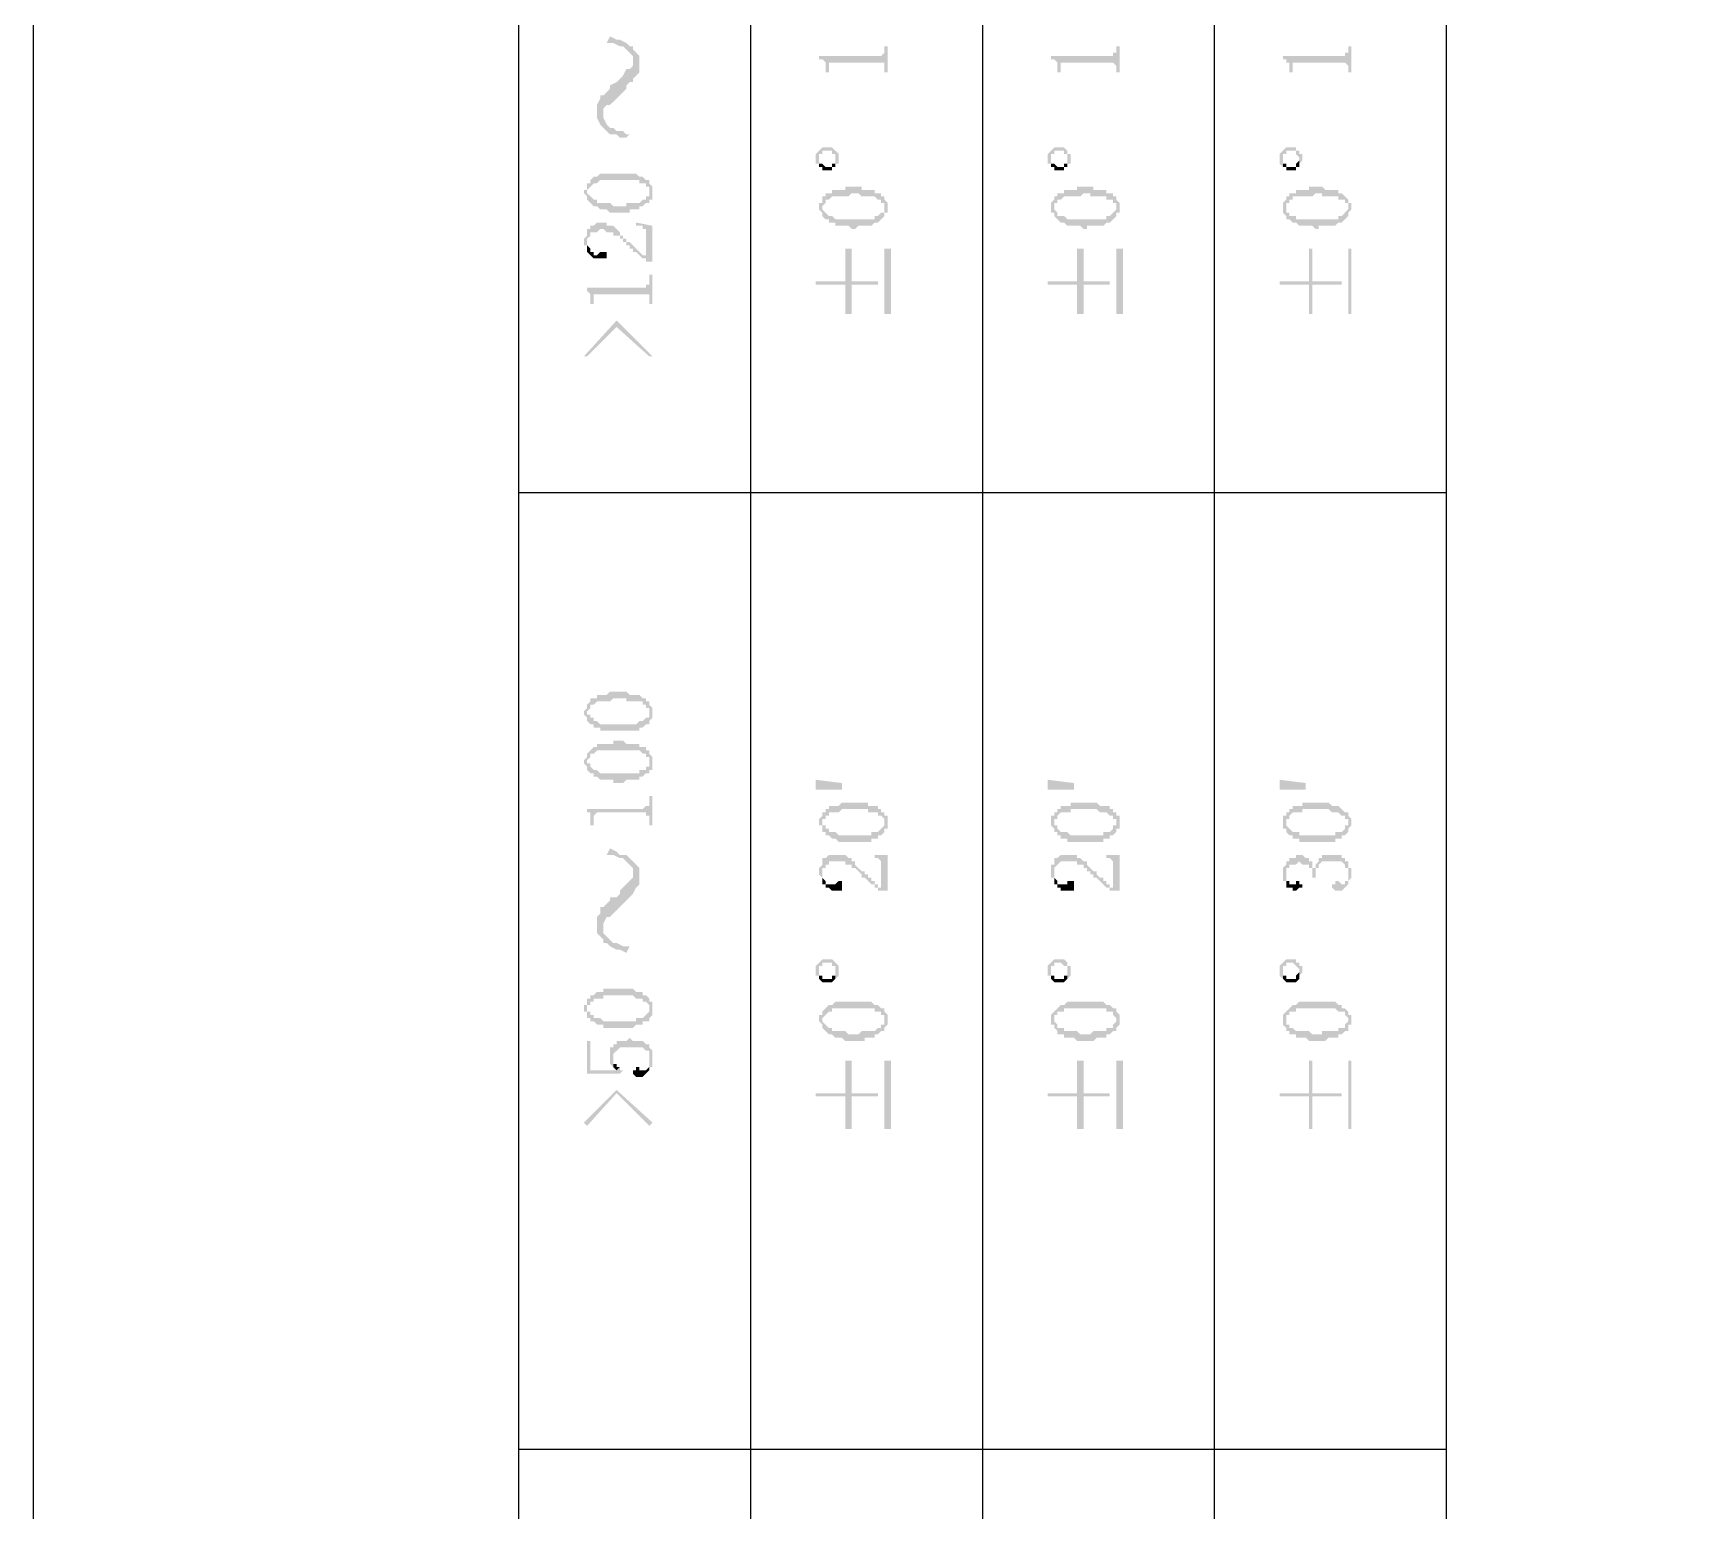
# Model space of a CAD drawing. Header units: inches. Extents: x 3613 to 8393, y -2205 to -794.
# Drawn here: x 3613.22 to 3636.15, y -928.97 to -908.55 of the extents above; entities that cross this region are included whole.
import ezdxf

# ---------------------------------------------------------------- set-up
doc = ezdxf.new("R2010")
doc.units = ezdxf.units.IN
doc.header["$MEASUREMENT"] = 0

msp = doc.modelspace()

# ---------------------------------------------------------------- hatches: boundary and pattern name
at = {"transparency": 33554559}
for points in [[(3621.146, -908.684), (3621.236, -908.684), (3621.327, -908.729), (3621.372, -908.729), (3621.417, -908.774), (3621.417, -908.774), (3621.462, -908.819), (3621.507, -908.864), (3621.507, -909.225), (3621.507, -909.18), (3621.552, -909.135), (3621.598, -909.09), (3621.598, -908.864), (3621.552, -908.819), (3621.507, -908.774), (3621.507, -908.729), (3621.462, -908.729), (3621.417, -908.684), (3621.327, -908.638), (3621.282, -908.638), (3621.191, -908.593)], [(3624.08, -908.864), (3624.08, -908.909), (3624.125, -908.909), (3624.17, -908.954), (3624.17, -908.999), (3624.17, -909.09), (3624.215, -909.09), (3624.215, -908.999), (3624.215, -908.954), (3624.982, -908.954), (3624.982, -908.999), (3624.982, -909.09), (3625.028, -909.09), (3625.028, -908.729), (3624.982, -908.729), (3624.982, -908.774), (3624.982, -908.819), (3624.982, -908.819), (3624.937, -908.864), (3624.892, -908.864)], [(3627.284, -908.864), (3627.284, -908.909), (3627.329, -908.909), (3627.374, -908.954), (3627.374, -908.999), (3627.374, -909.09), (3627.42, -909.09), (3627.42, -908.999), (3627.42, -908.954), (3628.142, -908.954), (3628.187, -908.999), (3628.187, -909.09), (3628.232, -909.09), (3628.232, -908.729), (3628.187, -908.729), (3628.187, -908.774), (3628.187, -908.819), (3628.142, -908.819), (3628.142, -908.864), (3628.097, -908.864)], [(3630.489, -908.864), (3630.489, -908.909), (3630.534, -908.909), (3630.534, -908.954), (3630.579, -908.954), (3630.579, -908.999), (3630.579, -909.09), (3630.624, -909.09), (3630.624, -908.999), (3630.624, -908.954), (3631.346, -908.954), (3631.391, -908.999), (3631.391, -909.09), (3631.436, -909.09), (3631.436, -908.729), (3631.391, -908.729), (3631.391, -908.774), (3631.391, -908.819), (3631.346, -908.819), (3631.346, -908.864), (3631.301, -908.864)], [(3621.011, -909.631), (3621.011, -909.722), (3621.056, -909.812), (3621.101, -909.857), (3621.101, -909.676), (3621.101, -909.586), (3621.146, -909.541), (3621.191, -909.541), (3621.236, -909.496), (3621.282, -909.451), (3621.327, -909.406), (3621.372, -909.361), (3621.417, -909.315), (3621.417, -909.27), (3621.462, -909.225), (3621.507, -909.225), (3621.507, -908.954), (3621.507, -908.999), (3621.462, -909.045), (3621.417, -909.045), (3621.372, -909.135), (3621.327, -909.18), (3621.327, -909.18), (3621.282, -909.225), (3621.191, -909.27), (3621.191, -909.315), (3621.146, -909.361), (3621.101, -909.406), (3621.056, -909.406), (3621.056, -909.451), (3621.011, -909.541), (3621.011, -909.586)], [(3621.101, -909.857), (3621.101, -909.857), (3621.146, -909.902), (3621.191, -909.947), (3621.282, -909.947), (3621.327, -909.992), (3621.417, -909.992), (3621.462, -909.947), (3621.417, -909.947), (3621.372, -909.902), (3621.282, -909.902), (3621.236, -909.857), (3621.191, -909.857), (3621.146, -909.812), (3621.101, -909.722), (3621.101, -909.676)], [(3624.035, -910.263), (3624.035, -910.308), (3624.035, -910.353), (3624.08, -910.353), (3624.08, -910.399), (3624.08, -910.263), (3624.08, -910.218), (3624.125, -910.218), (3624.125, -910.173), (3624.26, -910.173), (3624.26, -910.218), (3624.305, -910.218), (3624.305, -910.263), (3624.305, -910.399), (3624.305, -910.353), (3624.351, -910.353), (3624.351, -910.308), (3624.351, -910.263), (3624.351, -910.218), (3624.351, -910.218), (3624.305, -910.173), (3624.305, -910.173), (3624.26, -910.128), (3624.125, -910.128), (3624.08, -910.173), (3624.08, -910.173), (3624.035, -910.218)], [(3627.239, -910.263), (3627.239, -910.308), (3627.239, -910.353), (3627.284, -910.353), (3627.284, -910.399), (3627.284, -910.263), (3627.284, -910.218), (3627.329, -910.218), (3627.329, -910.173), (3627.465, -910.173), (3627.465, -910.218), (3627.51, -910.218), (3627.51, -910.263), (3627.51, -910.399), (3627.51, -910.353), (3627.555, -910.353), (3627.555, -910.308), (3627.555, -910.263), (3627.555, -910.218), (3627.51, -910.218), (3627.51, -910.173), (3627.51, -910.173), (3627.465, -910.128), (3627.329, -910.128), (3627.284, -910.173), (3627.284, -910.173), (3627.239, -910.218)], [(3630.443, -910.263), (3630.443, -910.308), (3630.443, -910.353), (3630.443, -910.353), (3630.489, -910.399), (3630.489, -910.263), (3630.489, -910.218), (3630.534, -910.218), (3630.534, -910.173), (3630.669, -910.173), (3630.669, -910.218), (3630.669, -910.218), (3630.714, -910.263), (3630.714, -910.399), (3630.714, -910.353), (3630.714, -910.353), (3630.759, -910.308), (3630.759, -910.263), (3630.759, -910.218), (3630.714, -910.218), (3630.714, -910.173), (3630.669, -910.173), (3630.669, -910.128), (3630.534, -910.128), (3630.489, -910.173), (3630.489, -910.173), (3630.443, -910.218)], [(3624.08, -910.399), (3624.125, -910.399), (3624.125, -910.444), (3624.26, -910.444), (3624.26, -910.399), (3624.305, -910.399), (3624.305, -910.263), (3624.305, -910.308), (3624.305, -910.353), (3624.26, -910.353), (3624.26, -910.399), (3624.17, -910.399), (3624.125, -910.353), (3624.08, -910.353), (3624.08, -910.263), (3624.08, -910.263)], [(3627.284, -910.399), (3627.329, -910.399), (3627.329, -910.444), (3627.465, -910.444), (3627.465, -910.399), (3627.51, -910.399), (3627.51, -910.263), (3627.51, -910.308), (3627.51, -910.353), (3627.465, -910.353), (3627.465, -910.399), (3627.374, -910.399), (3627.329, -910.353), (3627.284, -910.353), (3627.284, -910.263), (3627.284, -910.263)], [(3630.489, -910.399), (3630.534, -910.399), (3630.534, -910.444), (3630.669, -910.444), (3630.669, -910.399), (3630.714, -910.399), (3630.714, -910.263), (3630.714, -910.308), (3630.714, -910.308), (3630.669, -910.353), (3630.669, -910.399), (3630.534, -910.399), (3630.534, -910.353), (3630.489, -910.353), (3630.489, -910.263), (3630.489, -910.263)], [(3620.83, -910.76), (3620.83, -910.76), (3620.875, -910.805), (3620.875, -910.85), (3620.875, -910.715), (3620.875, -910.715), (3620.921, -910.669), (3620.921, -910.669), (3620.966, -910.624), (3621.011, -910.624), (3621.056, -910.579), (3621.598, -910.579), (3621.598, -910.624), (3621.688, -910.624), (3621.688, -910.669), (3621.733, -910.669), (3621.733, -910.715), (3621.733, -910.76), (3621.733, -910.579), (3621.688, -910.579), (3621.643, -910.534), (3621.598, -910.534), (3621.552, -910.489), (3621.056, -910.489), (3621.011, -910.534), (3620.966, -910.534), (3620.921, -910.579), (3620.921, -910.624), (3620.875, -910.624), (3620.875, -910.715), (3620.83, -910.715)], [(3620.875, -910.85), (3620.921, -910.895), (3620.921, -910.895), (3620.966, -910.94), (3621.011, -910.94), (3621.056, -910.985), (3621.146, -910.985), (3621.191, -911.03), (3621.462, -911.03), (3621.462, -910.985), (3621.598, -910.985), (3621.598, -910.94), (3621.643, -910.94), (3621.688, -910.895), (3621.733, -910.895), (3621.733, -910.85), (3621.778, -910.85), (3621.778, -910.805), (3621.778, -910.76), (3621.778, -910.715), (3621.778, -910.669), (3621.778, -910.669), (3621.733, -910.624), (3621.733, -910.76), (3621.733, -910.805), (3621.688, -910.805), (3621.688, -910.85), (3621.643, -910.85), (3621.598, -910.895), (3621.417, -910.895), (3621.417, -910.94), (3621.236, -910.94), (3621.191, -910.895), (3621.011, -910.895), (3621.011, -910.85), (3620.966, -910.85), (3620.921, -910.805), (3620.921, -910.805), (3620.875, -910.76), (3620.875, -910.76)], [(3624.08, -910.94), (3624.08, -910.985), (3624.08, -910.985), (3624.125, -911.03), (3624.125, -911.076), (3624.125, -910.94), (3624.125, -910.94), (3624.17, -910.895), (3624.17, -910.85), (3624.215, -910.85), (3624.26, -910.805), (3624.486, -910.805), (3624.531, -910.76), (3624.621, -910.76), (3624.667, -910.805), (3624.847, -910.805), (3624.892, -910.85), (3624.937, -910.85), (3624.937, -910.895), (3624.982, -910.895), (3624.982, -910.94), (3624.982, -910.805), (3624.937, -910.805), (3624.937, -910.76), (3624.847, -910.76), (3624.847, -910.715), (3624.667, -910.715), (3624.667, -910.669), (3624.441, -910.669), (3624.441, -910.715), (3624.26, -910.715), (3624.26, -910.76), (3624.17, -910.76), (3624.17, -910.805), (3624.125, -910.805), (3624.125, -910.85), (3624.125, -910.895), (3624.08, -910.895)], [(3627.284, -910.94), (3627.284, -910.985), (3627.284, -911.03), (3627.329, -911.03), (3627.329, -911.076), (3627.329, -910.94), (3627.329, -910.895), (3627.374, -910.895), (3627.374, -910.85), (3627.42, -910.85), (3627.465, -910.805), (3627.69, -910.805), (3627.735, -910.76), (3627.826, -910.76), (3627.826, -910.805), (3628.051, -910.805), (3628.051, -910.85), (3628.142, -910.85), (3628.142, -910.895), (3628.187, -910.895), (3628.187, -910.94), (3628.187, -910.805), (3628.142, -910.805), (3628.142, -910.76), (3628.051, -910.76), (3628.051, -910.715), (3627.871, -910.715), (3627.871, -910.669), (3627.645, -910.669), (3627.645, -910.715), (3627.465, -910.715), (3627.465, -910.76), (3627.374, -910.76), (3627.374, -910.805), (3627.329, -910.805), (3627.329, -910.85), (3627.329, -910.85), (3627.284, -910.895)], [(3630.489, -910.94), (3630.489, -910.985), (3630.489, -911.03), (3630.489, -911.03), (3630.534, -911.076), (3630.534, -910.94), (3630.534, -910.895), (3630.579, -910.895), (3630.579, -910.85), (3630.624, -910.85), (3630.624, -910.805), (3630.895, -910.805), (3630.94, -910.76), (3631.03, -910.76), (3631.03, -910.805), (3631.256, -910.805), (3631.256, -910.85), (3631.346, -910.85), (3631.346, -910.895), (3631.391, -910.895), (3631.391, -910.94), (3631.391, -910.85), (3631.346, -910.805), (3631.346, -910.805), (3631.301, -910.76), (3631.256, -910.76), (3631.256, -910.715), (3631.075, -910.715), (3631.03, -910.669), (3630.85, -910.669), (3630.85, -910.715), (3630.669, -910.715), (3630.669, -910.76), (3630.579, -910.76), (3630.579, -910.805), (3630.534, -910.805), (3630.534, -910.85), (3630.534, -910.85), (3630.489, -910.895)], [(3624.125, -911.076), (3624.17, -911.121), (3624.215, -911.121), (3624.215, -911.166), (3624.305, -911.166), (3624.305, -911.211), (3624.486, -911.211), (3624.531, -911.256), (3624.576, -911.256), (3624.621, -911.211), (3624.802, -911.211), (3624.847, -911.166), (3624.892, -911.166), (3624.937, -911.121), (3624.937, -911.121), (3624.982, -911.076), (3624.982, -911.03), (3625.028, -911.03), (3625.028, -910.985), (3625.028, -910.94), (3625.028, -910.895), (3625.028, -910.895), (3624.982, -910.85), (3624.982, -910.985), (3624.982, -911.03), (3624.937, -911.03), (3624.892, -911.076), (3624.847, -911.076), (3624.847, -911.121), (3624.305, -911.121), (3624.26, -911.076), (3624.215, -911.076), (3624.17, -911.03), (3624.17, -911.03), (3624.125, -910.985), (3624.125, -910.94)], [(3627.329, -911.076), (3627.374, -911.121), (3627.374, -911.121), (3627.42, -911.166), (3627.465, -911.166), (3627.51, -911.211), (3627.69, -911.211), (3627.735, -911.256), (3627.781, -911.256), (3627.781, -911.211), (3628.006, -911.211), (3628.051, -911.166), (3628.097, -911.166), (3628.142, -911.121), (3628.142, -911.121), (3628.187, -911.076), (3628.187, -911.03), (3628.232, -911.03), (3628.232, -910.985), (3628.232, -910.94), (3628.232, -910.895), (3628.232, -910.895), (3628.187, -910.85), (3628.187, -910.985), (3628.187, -910.985), (3628.142, -911.03), (3628.142, -911.03), (3628.097, -911.076), (3628.051, -911.076), (3628.051, -911.121), (3627.51, -911.121), (3627.465, -911.076), (3627.374, -911.076), (3627.374, -911.03), (3627.374, -911.03), (3627.329, -910.985), (3627.329, -910.94)], [(3630.534, -911.076), (3630.534, -911.121), (3630.579, -911.121), (3630.624, -911.166), (3630.669, -911.166), (3630.714, -911.211), (3630.895, -911.211), (3630.94, -911.256), (3630.985, -911.256), (3630.985, -911.211), (3631.211, -911.211), (3631.256, -911.166), (3631.301, -911.166), (3631.346, -911.121), (3631.346, -911.121), (3631.391, -911.076), (3631.391, -911.03), (3631.391, -911.03), (3631.436, -910.985), (3631.436, -910.94), (3631.436, -910.895), (3631.391, -910.895), (3631.391, -910.85), (3631.391, -910.985), (3631.391, -910.985), (3631.346, -911.03), (3631.346, -911.03), (3631.301, -911.076), (3631.256, -911.076), (3631.256, -911.121), (3630.669, -911.121), (3630.669, -911.076), (3630.579, -911.076), (3630.579, -911.03), (3630.534, -911.03), (3630.534, -910.985), (3630.534, -910.94)], [(3620.83, -911.437), (3620.83, -911.482), (3620.875, -911.482), (3620.875, -911.572), (3620.875, -911.437), (3620.875, -911.391), (3620.875, -911.391), (3620.921, -911.346), (3620.921, -911.301), (3621.011, -911.301), (3621.056, -911.256), (3621.101, -911.256), (3621.146, -911.301), (3621.236, -911.301), (3621.236, -911.346), (3621.327, -911.346), (3621.327, -911.391), (3621.372, -911.391), (3621.372, -911.437), (3621.417, -911.437), (3621.417, -911.482), (3621.462, -911.482), (3621.462, -911.527), (3621.507, -911.527), (3621.507, -911.572), (3621.552, -911.572), (3621.598, -911.617), (3621.598, -911.617), (3621.643, -911.662), (3621.688, -911.662), (3621.688, -911.707), (3621.688, -911.617), (3621.643, -911.617), (3621.598, -911.572), (3621.598, -911.572), (3621.552, -911.527), (3621.552, -911.527), (3621.507, -911.482), (3621.507, -911.482), (3621.462, -911.437), (3621.417, -911.437), (3621.417, -911.391), (3621.372, -911.391), (3621.372, -911.346), (3621.327, -911.346), (3621.327, -911.301), (3621.327, -911.301), (3621.282, -911.256), (3621.282, -911.256), (3621.236, -911.211), (3621.146, -911.211), (3621.146, -911.166), (3621.011, -911.166), (3620.966, -911.211), (3620.921, -911.211), (3620.921, -911.256), (3620.875, -911.256), (3620.875, -911.301), (3620.875, -911.346), (3620.875, -911.346), (3620.83, -911.391)], [(3621.552, -911.166), (3621.552, -911.211), (3621.643, -911.211), (3621.643, -911.256), (3621.688, -911.256), (3621.688, -911.301), (3621.688, -911.707), (3621.778, -911.707), (3621.778, -911.211)], [(3620.875, -911.572), (3620.875, -911.572), (3620.921, -911.617), (3620.921, -911.617), (3620.966, -911.662), (3621.146, -911.662), (3621.146, -911.572), (3621.056, -911.572), (3621.011, -911.617), (3620.966, -911.617), (3620.966, -911.572), (3620.921, -911.572), (3620.921, -911.527), (3620.921, -911.527), (3620.875, -911.482), (3620.875, -911.437)], [(3624.035, -911.978), (3624.035, -912.023), (3624.441, -912.023), (3624.441, -912.43), (3624.531, -912.43), (3624.531, -912.023), (3624.892, -912.023), (3624.892, -911.978), (3624.531, -911.978), (3624.531, -911.527), (3624.441, -911.527), (3624.441, -911.978)], [(3625.073, -912.43), (3625.073, -911.527), (3624.982, -911.527), (3624.982, -912.43)], [(3627.239, -911.978), (3627.239, -912.023), (3627.645, -912.023), (3627.645, -912.43), (3627.735, -912.43), (3627.735, -912.023), (3628.097, -912.023), (3628.097, -911.978), (3627.735, -911.978), (3627.735, -911.527), (3627.645, -911.527), (3627.645, -911.978)], [(3628.277, -912.43), (3628.277, -911.527), (3628.187, -911.527), (3628.187, -912.43)], [(3630.443, -911.978), (3630.443, -912.023), (3630.85, -912.023), (3630.85, -912.43), (3630.895, -912.43), (3630.895, -912.023), (3631.301, -912.023), (3631.301, -911.978), (3630.895, -911.978), (3630.895, -911.527), (3630.85, -911.527), (3630.85, -911.978)], [(3631.436, -912.43), (3631.436, -911.527), (3631.391, -911.527), (3631.391, -912.43)], [(3620.83, -912.068), (3620.875, -912.068), (3620.875, -912.114), (3620.875, -912.114), (3620.921, -912.159), (3620.921, -912.204), (3620.921, -912.294), (3620.966, -912.294), (3620.966, -912.159), (3621.733, -912.159), (3621.733, -912.204), (3621.733, -912.294), (3621.778, -912.294), (3621.778, -911.888), (3621.733, -911.888), (3621.733, -911.978), (3621.733, -912.023), (3621.688, -912.023), (3621.688, -912.068), (3621.643, -912.068)], [(3620.83, -913.016), (3620.875, -913.016), (3621.282, -912.61), (3621.733, -913.016), (3621.778, -913.016), (3621.282, -912.52)], [(3620.83, -917.921), (3620.83, -917.967), (3620.83, -917.967), (3620.875, -918.012), (3620.875, -918.057), (3620.875, -917.921), (3620.875, -917.921), (3620.921, -917.876), (3620.921, -917.831), (3620.966, -917.831), (3621.011, -917.786), (3621.191, -917.786), (3621.236, -917.741), (3621.417, -917.741), (3621.417, -917.786), (3621.643, -917.786), (3621.643, -917.831), (3621.688, -917.831), (3621.688, -917.876), (3621.733, -917.876), (3621.733, -917.921), (3621.733, -917.786), (3621.688, -917.786), (3621.688, -917.741), (3621.643, -917.741), (3621.598, -917.696), (3621.462, -917.696), (3621.417, -917.651), (3621.191, -917.651), (3621.146, -917.696), (3621.011, -917.696), (3621.011, -917.741), (3620.921, -917.741), (3620.921, -917.786), (3620.921, -917.786), (3620.875, -917.831), (3620.875, -917.876), (3620.875, -917.876)], [(3620.875, -918.057), (3620.921, -918.102), (3620.966, -918.102), (3620.966, -918.147), (3621.056, -918.147), (3621.056, -918.192), (3621.598, -918.192), (3621.598, -918.147), (3621.643, -918.147), (3621.688, -918.102), (3621.733, -918.102), (3621.733, -918.057), (3621.733, -918.057), (3621.778, -918.012), (3621.778, -917.967), (3621.778, -917.921), (3621.778, -917.876), (3621.778, -917.876), (3621.733, -917.831), (3621.733, -917.967), (3621.733, -918.012), (3621.688, -918.012), (3621.643, -918.057), (3621.598, -918.057), (3621.552, -918.102), (3621.056, -918.102), (3621.011, -918.057), (3620.966, -918.057), (3620.966, -918.012), (3620.921, -918.012), (3620.921, -917.967), (3620.875, -917.967), (3620.875, -917.921)], [(3620.83, -918.598), (3620.83, -918.644), (3620.83, -918.644), (3620.875, -918.689), (3620.875, -918.734), (3620.875, -918.598), (3620.875, -918.598), (3620.921, -918.553), (3620.921, -918.508), (3620.966, -918.508), (3621.011, -918.463), (3621.598, -918.463), (3621.643, -918.508), (3621.688, -918.508), (3621.688, -918.553), (3621.733, -918.553), (3621.733, -918.598), (3621.733, -918.463), (3621.688, -918.463), (3621.688, -918.418), (3621.598, -918.418), (3621.598, -918.373), (3621.417, -918.373), (3621.372, -918.328), (3621.236, -918.328), (3621.236, -918.373), (3621.011, -918.373), (3621.011, -918.418), (3620.966, -918.418), (3620.921, -918.463), (3620.921, -918.463), (3620.875, -918.508), (3620.875, -918.553), (3620.875, -918.553)], [(3620.875, -918.734), (3620.921, -918.779), (3620.966, -918.779), (3620.966, -918.824), (3621.011, -918.824), (3621.056, -918.869), (3621.236, -918.869), (3621.236, -918.914), (3621.372, -918.914), (3621.417, -918.869), (3621.598, -918.869), (3621.598, -918.824), (3621.643, -918.824), (3621.688, -918.779), (3621.733, -918.779), (3621.733, -918.734), (3621.778, -918.734), (3621.778, -918.689), (3621.778, -918.598), (3621.778, -918.553), (3621.778, -918.553), (3621.733, -918.508), (3621.733, -918.644), (3621.733, -918.689), (3621.688, -918.689), (3621.688, -918.734), (3621.598, -918.734), (3621.598, -918.779), (3621.056, -918.779), (3621.011, -918.734), (3620.966, -918.734), (3620.921, -918.689), (3620.921, -918.644), (3620.875, -918.644), (3620.875, -918.598)], [(3624.035, -918.869), (3624.396, -918.914), (3624.396, -919.005), (3624.035, -919.005)], [(3627.239, -918.869), (3627.6, -918.914), (3627.6, -919.005), (3627.239, -919.005)], [(3630.443, -918.869), (3630.804, -918.914), (3630.804, -919.005), (3630.443, -919.005)], [(3620.83, -919.275), (3620.875, -919.275), (3620.875, -919.321), (3620.921, -919.321), (3620.921, -919.366), (3620.921, -919.501), (3620.966, -919.501), (3620.966, -919.366), (3620.966, -919.366), (3621.011, -919.321), (3621.688, -919.321), (3621.688, -919.366), (3621.733, -919.366), (3621.733, -919.501), (3621.778, -919.501), (3621.778, -919.095), (3621.733, -919.095), (3621.733, -919.185), (3621.733, -919.23), (3621.688, -919.23), (3621.643, -919.275)], [(3624.08, -919.456), (3624.08, -919.501), (3624.125, -919.501), (3624.125, -919.546), (3624.125, -919.591), (3624.125, -919.456), (3624.125, -919.411), (3624.17, -919.411), (3624.17, -919.366), (3624.215, -919.366), (3624.215, -919.321), (3624.351, -919.321), (3624.396, -919.275), (3624.757, -919.275), (3624.757, -919.321), (3624.892, -919.321), (3624.892, -919.366), (3624.937, -919.366), (3624.982, -919.411), (3624.982, -919.456), (3624.982, -919.321), (3624.937, -919.321), (3624.937, -919.275), (3624.892, -919.275), (3624.892, -919.23), (3624.757, -919.23), (3624.757, -919.185), (3624.396, -919.185), (3624.351, -919.23), (3624.215, -919.23), (3624.215, -919.275), (3624.17, -919.275), (3624.17, -919.321), (3624.125, -919.321), (3624.125, -919.366), (3624.125, -919.366), (3624.08, -919.411)], [(3627.284, -919.456), (3627.284, -919.501), (3627.284, -919.501), (3627.329, -919.546), (3627.329, -919.591), (3627.329, -919.456), (3627.329, -919.411), (3627.374, -919.411), (3627.374, -919.366), (3627.374, -919.366), (3627.42, -919.321), (3627.555, -919.321), (3627.555, -919.275), (3627.916, -919.275), (3627.961, -919.321), (3628.051, -919.321), (3628.097, -919.366), (3628.142, -919.366), (3628.142, -919.411), (3628.187, -919.411), (3628.187, -919.456), (3628.187, -919.321), (3628.142, -919.321), (3628.142, -919.275), (3628.097, -919.275), (3628.097, -919.23), (3627.961, -919.23), (3627.916, -919.185), (3627.555, -919.185), (3627.555, -919.23), (3627.42, -919.23), (3627.42, -919.275), (3627.374, -919.275), (3627.374, -919.321), (3627.329, -919.321), (3627.329, -919.366), (3627.284, -919.366)], [(3630.489, -919.456), (3630.489, -919.501), (3630.489, -919.546), (3630.534, -919.546), (3630.534, -919.591), (3630.534, -919.456), (3630.534, -919.411), (3630.579, -919.411), (3630.579, -919.366), (3630.579, -919.366), (3630.624, -919.321), (3630.759, -919.321), (3630.759, -919.275), (3631.12, -919.275), (3631.166, -919.321), (3631.256, -919.321), (3631.301, -919.366), (3631.346, -919.366), (3631.346, -919.411), (3631.391, -919.411), (3631.391, -919.456), (3631.391, -919.321), (3631.346, -919.321), (3631.301, -919.275), (3631.301, -919.275), (3631.256, -919.23), (3631.166, -919.23), (3631.12, -919.185), (3630.759, -919.185), (3630.759, -919.23), (3630.624, -919.23), (3630.624, -919.275), (3630.579, -919.275), (3630.579, -919.321), (3630.534, -919.321), (3630.534, -919.366), (3630.489, -919.366)], [(3624.125, -919.591), (3624.17, -919.591), (3624.17, -919.636), (3624.215, -919.636), (3624.26, -919.682), (3624.305, -919.682), (3624.351, -919.727), (3624.802, -919.727), (3624.802, -919.682), (3624.892, -919.682), (3624.892, -919.636), (3624.937, -919.636), (3624.982, -919.591), (3624.982, -919.546), (3625.028, -919.546), (3625.028, -919.501), (3625.028, -919.456), (3625.028, -919.411), (3625.028, -919.366), (3624.982, -919.366), (3624.982, -919.321), (3624.982, -919.501), (3624.982, -919.501), (3624.937, -919.546), (3624.937, -919.546), (3624.892, -919.591), (3624.802, -919.591), (3624.802, -919.636), (3624.351, -919.636), (3624.305, -919.591), (3624.215, -919.591), (3624.215, -919.546), (3624.17, -919.546), (3624.17, -919.501), (3624.125, -919.501), (3624.125, -919.456)], [(3627.329, -919.591), (3627.374, -919.591), (3627.374, -919.636), (3627.42, -919.636), (3627.42, -919.682), (3627.51, -919.682), (3627.51, -919.727), (3628.006, -919.727), (3628.006, -919.682), (3628.097, -919.682), (3628.097, -919.636), (3628.142, -919.636), (3628.187, -919.591), (3628.187, -919.546), (3628.232, -919.546), (3628.232, -919.501), (3628.232, -919.456), (3628.232, -919.411), (3628.232, -919.366), (3628.187, -919.366), (3628.187, -919.321), (3628.187, -919.501), (3628.142, -919.501), (3628.142, -919.546), (3628.142, -919.546), (3628.097, -919.591), (3628.006, -919.591), (3628.006, -919.636), (3627.555, -919.636), (3627.51, -919.591), (3627.42, -919.591), (3627.374, -919.546), (3627.374, -919.501), (3627.329, -919.501), (3627.329, -919.456)], [(3630.534, -919.591), (3630.534, -919.591), (3630.579, -919.636), (3630.624, -919.636), (3630.624, -919.682), (3630.714, -919.682), (3630.714, -919.727), (3631.211, -919.727), (3631.211, -919.682), (3631.301, -919.682), (3631.301, -919.636), (3631.346, -919.636), (3631.391, -919.591), (3631.391, -919.546), (3631.391, -919.546), (3631.436, -919.501), (3631.436, -919.456), (3631.436, -919.411), (3631.436, -919.411), (3631.391, -919.366), (3631.391, -919.321), (3631.391, -919.501), (3631.346, -919.501), (3631.346, -919.546), (3631.346, -919.546), (3631.301, -919.591), (3631.211, -919.591), (3631.211, -919.636), (3630.714, -919.636), (3630.714, -919.591), (3630.624, -919.591), (3630.579, -919.546), (3630.579, -919.546), (3630.534, -919.501), (3630.534, -919.456)], [(3621.146, -919.907), (3621.236, -919.907), (3621.327, -919.952), (3621.372, -919.952), (3621.417, -919.998), (3621.417, -919.998), (3621.462, -920.043), (3621.507, -920.088), (3621.507, -920.449), (3621.507, -920.449), (3621.552, -920.359), (3621.598, -920.313), (3621.598, -920.088), (3621.552, -920.043), (3621.507, -919.998), (3621.507, -919.998), (3621.462, -919.952), (3621.417, -919.907), (3621.327, -919.907), (3621.282, -919.862), (3621.191, -919.817)], [(3624.08, -920.133), (3624.08, -920.178), (3624.08, -920.178), (3624.125, -920.223), (3624.125, -920.268), (3624.125, -920.133), (3624.125, -920.088), (3624.17, -920.088), (3624.17, -920.043), (3624.215, -920.043), (3624.215, -919.998), (3624.441, -919.998), (3624.441, -920.043), (3624.531, -920.043), (3624.531, -920.088), (3624.576, -920.088), (3624.621, -920.133), (3624.621, -920.133), (3624.667, -920.178), (3624.667, -920.223), (3624.712, -920.223), (3624.757, -920.268), (3624.757, -920.268), (3624.802, -920.313), (3624.847, -920.313), (3624.847, -920.359), (3624.892, -920.359), (3624.892, -920.404), (3624.937, -920.404), (3624.937, -920.359), (3624.892, -920.359), (3624.892, -920.313), (3624.847, -920.313), (3624.847, -920.268), (3624.802, -920.268), (3624.802, -920.223), (3624.757, -920.223), (3624.757, -920.178), (3624.712, -920.178), (3624.712, -920.133), (3624.667, -920.133), (3624.621, -920.088), (3624.621, -920.088), (3624.576, -920.043), (3624.576, -919.998), (3624.531, -919.998), (3624.531, -919.952), (3624.486, -919.952), (3624.441, -919.907), (3624.215, -919.907), (3624.17, -919.952), (3624.125, -919.952), (3624.125, -919.998), (3624.125, -920.043), (3624.125, -920.043), (3624.08, -920.088)], [(3624.802, -919.907), (3624.847, -919.907), (3624.847, -919.952), (3624.892, -919.952), (3624.937, -919.998), (3624.937, -920.404), (3625.028, -920.404), (3625.028, -919.907)], [(3627.284, -920.133), (3627.284, -920.178), (3627.284, -920.223), (3627.329, -920.223), (3627.329, -920.268), (3627.329, -920.133), (3627.329, -920.088), (3627.329, -920.088), (3627.374, -920.043), (3627.374, -920.043), (3627.42, -919.998), (3627.645, -919.998), (3627.645, -920.043), (3627.735, -920.043), (3627.735, -920.088), (3627.781, -920.088), (3627.781, -920.133), (3627.826, -920.133), (3627.826, -920.178), (3627.871, -920.178), (3627.871, -920.223), (3627.916, -920.223), (3627.961, -920.268), (3627.961, -920.268), (3628.006, -920.313), (3628.006, -920.313), (3628.051, -920.359), (3628.097, -920.359), (3628.097, -920.404), (3628.142, -920.404), (3628.142, -920.359), (3628.097, -920.359), (3628.097, -920.313), (3628.051, -920.313), (3628.051, -920.268), (3628.006, -920.268), (3628.006, -920.223), (3627.961, -920.223), (3627.916, -920.178), (3627.916, -920.133), (3627.871, -920.133), (3627.826, -920.088), (3627.826, -920.088), (3627.781, -920.043), (3627.781, -919.998), (3627.735, -919.998), (3627.69, -919.952), (3627.645, -919.952), (3627.645, -919.907), (3627.42, -919.907), (3627.374, -919.952), (3627.329, -919.952), (3627.329, -919.998), (3627.329, -920.043), (3627.284, -920.043)], [(3628.006, -919.907), (3628.051, -919.907), (3628.051, -919.952), (3628.097, -919.952), (3628.142, -919.998), (3628.142, -920.404), (3628.232, -920.404), (3628.232, -919.907)], [(3630.489, -920.178), (3630.489, -920.268), (3630.534, -920.268), (3630.534, -920.178), (3630.534, -920.133), (3630.534, -920.088), (3630.579, -920.088), (3630.579, -920.043), (3630.669, -920.043), (3630.714, -919.998), (3630.759, -920.043), (3630.85, -920.043), (3630.85, -920.088), (3630.895, -920.088), (3630.895, -920.133), (3630.895, -920.178), (3630.895, -920.223), (3630.94, -920.223), (3630.94, -920.178), (3630.94, -920.088), (3630.985, -920.088), (3630.985, -920.043), (3630.985, -920.043), (3631.03, -919.998), (3631.301, -919.998), (3631.346, -920.043), (3631.346, -920.088), (3631.391, -920.088), (3631.391, -920.133), (3631.391, -920.178), (3631.391, -919.998), (3631.346, -919.998), (3631.346, -919.952), (3631.301, -919.952), (3631.301, -919.907), (3631.03, -919.907), (3631.03, -919.952), (3630.985, -919.952), (3630.985, -919.998), (3630.985, -919.998), (3630.94, -920.043), (3630.94, -920.088), (3630.895, -920.088), (3630.895, -919.998), (3630.85, -919.998), (3630.85, -919.952), (3630.804, -919.952), (3630.759, -919.907), (3630.669, -919.907), (3630.669, -919.952), (3630.579, -919.952), (3630.579, -919.998), (3630.534, -919.998), (3630.534, -920.043), (3630.534, -920.043), (3630.489, -920.088), (3630.489, -920.133)], [(3621.011, -920.855), (3621.011, -920.99), (3621.056, -921.036), (3621.101, -921.081), (3621.101, -920.9), (3621.101, -920.855), (3621.146, -920.765), (3621.191, -920.765), (3621.236, -920.72), (3621.282, -920.675), (3621.327, -920.629), (3621.372, -920.584), (3621.417, -920.539), (3621.417, -920.539), (3621.462, -920.494), (3621.507, -920.449), (3621.507, -920.178), (3621.507, -920.223), (3621.462, -920.268), (3621.417, -920.313), (3621.372, -920.359), (3621.327, -920.404), (3621.327, -920.449), (3621.282, -920.494), (3621.191, -920.494), (3621.191, -920.539), (3621.146, -920.584), (3621.101, -920.629), (3621.056, -920.629), (3621.056, -920.72), (3621.011, -920.765), (3621.011, -920.81)], [(3624.125, -920.268), (3624.125, -920.313), (3624.17, -920.313), (3624.17, -920.359), (3624.215, -920.359), (3624.26, -920.404), (3624.396, -920.404), (3624.396, -920.313), (3624.396, -920.268), (3624.351, -920.268), (3624.305, -920.313), (3624.17, -920.313), (3624.17, -920.268), (3624.17, -920.268), (3624.125, -920.223), (3624.125, -920.178), (3624.125, -920.178)], [(3627.329, -920.268), (3627.329, -920.313), (3627.374, -920.313), (3627.374, -920.359), (3627.42, -920.359), (3627.42, -920.404), (3627.6, -920.404), (3627.6, -920.313), (3627.6, -920.268), (3627.51, -920.268), (3627.51, -920.313), (3627.374, -920.313), (3627.374, -920.268), (3627.374, -920.268), (3627.329, -920.223), (3627.329, -920.178), (3627.329, -920.178)], [(3630.534, -920.268), (3630.534, -920.313), (3630.534, -920.359), (3630.624, -920.359), (3630.624, -920.404), (3630.669, -920.404), (3630.714, -920.359), (3630.759, -920.359), (3630.759, -920.313), (3630.714, -920.313), (3630.714, -920.268), (3630.669, -920.268), (3630.669, -920.313), (3630.579, -920.313), (3630.579, -920.268), (3630.534, -920.268), (3630.534, -920.223), (3630.534, -920.178)], [(3631.166, -920.359), (3631.166, -920.359), (3631.211, -920.404), (3631.301, -920.404), (3631.346, -920.359), (3631.346, -920.359), (3631.391, -920.313), (3631.391, -920.268), (3631.391, -920.268), (3631.436, -920.223), (3631.436, -920.178), (3631.436, -920.133), (3631.436, -920.088), (3631.391, -920.088), (3631.391, -920.043), (3631.391, -920.178), (3631.391, -920.223), (3631.391, -920.268), (3631.346, -920.268), (3631.346, -920.313), (3631.301, -920.313), (3631.256, -920.268), (3631.211, -920.268), (3631.211, -920.313), (3631.166, -920.313)], [(3621.101, -921.081), (3621.101, -921.126), (3621.146, -921.126), (3621.191, -921.171), (3621.282, -921.216), (3621.327, -921.216), (3621.417, -921.261), (3621.462, -921.171), (3621.372, -921.171), (3621.282, -921.126), (3621.236, -921.126), (3621.191, -921.081), (3621.191, -921.081), (3621.146, -921.036), (3621.101, -920.99), (3621.101, -920.9)], [(3624.035, -921.487), (3624.035, -921.577), (3624.08, -921.577), (3624.08, -921.622), (3624.08, -921.442), (3624.125, -921.442), (3624.125, -921.397), (3624.26, -921.397), (3624.26, -921.442), (3624.305, -921.442), (3624.305, -921.487), (3624.305, -921.622), (3624.305, -921.622), (3624.351, -921.577), (3624.351, -921.532), (3624.351, -921.442), (3624.351, -921.442), (3624.305, -921.397), (3624.305, -921.397), (3624.26, -921.352), (3624.125, -921.352), (3624.08, -921.397), (3624.08, -921.397), (3624.035, -921.442)], [(3627.239, -921.487), (3627.239, -921.577), (3627.284, -921.577), (3627.284, -921.622), (3627.284, -921.442), (3627.329, -921.442), (3627.329, -921.397), (3627.42, -921.397), (3627.465, -921.442), (3627.51, -921.442), (3627.51, -921.487), (3627.51, -921.622), (3627.51, -921.622), (3627.555, -921.577), (3627.555, -921.532), (3627.555, -921.442), (3627.51, -921.442), (3627.51, -921.397), (3627.51, -921.397), (3627.465, -921.352), (3627.329, -921.352), (3627.284, -921.397), (3627.284, -921.397), (3627.239, -921.442)], [(3630.443, -921.487), (3630.443, -921.577), (3630.443, -921.577), (3630.489, -921.622), (3630.489, -921.442), (3630.534, -921.442), (3630.534, -921.397), (3630.624, -921.397), (3630.669, -921.442), (3630.669, -921.442), (3630.714, -921.487), (3630.714, -921.622), (3630.714, -921.577), (3630.759, -921.532), (3630.759, -921.442), (3630.714, -921.442), (3630.714, -921.397), (3630.669, -921.397), (3630.669, -921.352), (3630.534, -921.352), (3630.489, -921.397), (3630.489, -921.397), (3630.443, -921.442)], [(3624.08, -921.622), (3624.08, -921.622), (3624.125, -921.667), (3624.26, -921.667), (3624.305, -921.622), (3624.305, -921.487), (3624.305, -921.532), (3624.305, -921.577), (3624.26, -921.577), (3624.26, -921.622), (3624.125, -921.622), (3624.125, -921.577), (3624.08, -921.577), (3624.08, -921.532), (3624.08, -921.532)], [(3627.284, -921.622), (3627.284, -921.622), (3627.329, -921.667), (3627.465, -921.667), (3627.51, -921.622), (3627.51, -921.487), (3627.51, -921.532), (3627.51, -921.577), (3627.465, -921.577), (3627.465, -921.622), (3627.329, -921.622), (3627.329, -921.577), (3627.284, -921.577), (3627.284, -921.532), (3627.284, -921.532)], [(3630.489, -921.622), (3630.489, -921.622), (3630.534, -921.667), (3630.669, -921.667), (3630.714, -921.622), (3630.714, -921.487), (3630.714, -921.532), (3630.714, -921.532), (3630.669, -921.577), (3630.669, -921.622), (3630.534, -921.622), (3630.534, -921.577), (3630.489, -921.577), (3630.489, -921.532), (3630.489, -921.532)], [(3620.83, -922.029), (3620.83, -922.074), (3620.875, -922.074), (3620.875, -922.119), (3620.875, -922.164), (3620.875, -922.029), (3620.875, -921.983), (3620.921, -921.983), (3620.921, -921.938), (3620.966, -921.938), (3620.966, -921.893), (3621.101, -921.893), (3621.101, -921.848), (3621.507, -921.848), (3621.552, -921.893), (3621.643, -921.893), (3621.643, -921.938), (3621.688, -921.938), (3621.733, -921.983), (3621.733, -922.029), (3621.733, -921.893), (3621.733, -921.893), (3621.688, -921.848), (3621.643, -921.848), (3621.643, -921.803), (3621.552, -921.803), (3621.507, -921.758), (3621.101, -921.758), (3621.101, -921.803), (3621.011, -921.803), (3620.966, -921.848), (3620.921, -921.848), (3620.921, -921.893), (3620.875, -921.893), (3620.875, -921.938), (3620.875, -921.983), (3620.83, -921.983)], [(3620.875, -922.164), (3620.921, -922.164), (3620.921, -922.209), (3620.966, -922.209), (3621.011, -922.254), (3621.101, -922.254), (3621.101, -922.299), (3621.507, -922.299), (3621.552, -922.254), (3621.643, -922.254), (3621.643, -922.209), (3621.733, -922.209), (3621.733, -922.164), (3621.733, -922.164), (3621.778, -922.119), (3621.778, -922.074), (3621.778, -922.029), (3621.778, -921.983), (3621.778, -921.938), (3621.733, -921.938), (3621.733, -921.893), (3621.733, -922.029), (3621.733, -922.074), (3621.733, -922.074), (3621.688, -922.119), (3621.688, -922.119), (3621.643, -922.164), (3621.552, -922.164), (3621.552, -922.209), (3621.101, -922.209), (3621.056, -922.164), (3620.966, -922.164), (3620.966, -922.119), (3620.921, -922.119), (3620.921, -922.074), (3620.875, -922.074), (3620.875, -922.029)], [(3624.08, -922.209), (3624.08, -922.209), (3624.125, -922.254), (3624.125, -922.299), (3624.125, -922.164), (3624.125, -922.164), (3624.17, -922.119), (3624.17, -922.119), (3624.215, -922.074), (3624.26, -922.074), (3624.26, -922.029), (3624.847, -922.029), (3624.847, -922.074), (3624.937, -922.074), (3624.937, -922.119), (3624.982, -922.119), (3624.982, -922.164), (3624.982, -922.209), (3624.982, -922.029), (3624.937, -922.029), (3624.892, -921.983), (3624.847, -921.983), (3624.802, -921.938), (3624.305, -921.938), (3624.26, -921.983), (3624.215, -921.983), (3624.17, -922.029), (3624.17, -922.029), (3624.125, -922.074), (3624.125, -922.119), (3624.08, -922.119), (3624.08, -922.164)], [(3627.284, -922.209), (3627.284, -922.254), (3627.329, -922.254), (3627.329, -922.299), (3627.329, -922.164), (3627.329, -922.119), (3627.374, -922.119), (3627.374, -922.074), (3627.465, -922.074), (3627.465, -922.029), (3628.051, -922.029), (3628.051, -922.074), (3628.142, -922.074), (3628.142, -922.119), (3628.142, -922.119), (3628.187, -922.164), (3628.187, -922.209), (3628.187, -922.029), (3628.142, -922.029), (3628.097, -921.983), (3628.051, -921.983), (3628.006, -921.938), (3627.51, -921.938), (3627.465, -921.983), (3627.42, -921.983), (3627.374, -922.029), (3627.374, -922.029), (3627.329, -922.074), (3627.329, -922.074), (3627.284, -922.119), (3627.284, -922.164)], [(3630.489, -922.209), (3630.489, -922.254), (3630.489, -922.254), (3630.534, -922.299), (3630.534, -922.164), (3630.534, -922.119), (3630.579, -922.119), (3630.579, -922.074), (3630.669, -922.074), (3630.669, -922.029), (3631.211, -922.029), (3631.256, -922.074), (3631.346, -922.074), (3631.346, -922.119), (3631.346, -922.119), (3631.391, -922.164), (3631.391, -922.209), (3631.391, -922.074), (3631.346, -922.029), (3631.301, -922.029), (3631.301, -921.983), (3631.256, -921.983), (3631.211, -921.938), (3630.714, -921.938), (3630.669, -921.983), (3630.624, -921.983), (3630.579, -922.029), (3630.579, -922.029), (3630.534, -922.074), (3630.534, -922.074), (3630.489, -922.119), (3630.489, -922.164)], [(3624.125, -922.299), (3624.17, -922.344), (3624.17, -922.344), (3624.215, -922.39), (3624.26, -922.39), (3624.305, -922.435), (3624.396, -922.435), (3624.441, -922.48), (3624.712, -922.48), (3624.712, -922.435), (3624.847, -922.435), (3624.847, -922.39), (3624.892, -922.39), (3624.937, -922.344), (3624.982, -922.344), (3624.982, -922.299), (3624.982, -922.299), (3625.028, -922.254), (3625.028, -922.209), (3625.028, -922.164), (3625.028, -922.119), (3625.028, -922.119), (3624.982, -922.074), (3624.982, -922.209), (3624.982, -922.254), (3624.937, -922.254), (3624.937, -922.299), (3624.892, -922.299), (3624.847, -922.344), (3624.667, -922.344), (3624.621, -922.39), (3624.486, -922.39), (3624.441, -922.344), (3624.26, -922.344), (3624.26, -922.299), (3624.215, -922.299), (3624.17, -922.254), (3624.17, -922.254), (3624.125, -922.209), (3624.125, -922.209)], [(3627.329, -922.299), (3627.374, -922.344), (3627.374, -922.39), (3627.465, -922.39), (3627.465, -922.435), (3627.6, -922.435), (3627.645, -922.48), (3627.871, -922.48), (3627.916, -922.435), (3628.051, -922.435), (3628.051, -922.39), (3628.097, -922.39), (3628.142, -922.344), (3628.187, -922.344), (3628.187, -922.299), (3628.187, -922.299), (3628.232, -922.254), (3628.232, -922.209), (3628.232, -922.164), (3628.232, -922.119), (3628.232, -922.119), (3628.187, -922.074), (3628.187, -922.209), (3628.187, -922.209), (3628.142, -922.254), (3628.142, -922.299), (3628.051, -922.299), (3628.051, -922.344), (3627.871, -922.344), (3627.826, -922.39), (3627.69, -922.39), (3627.645, -922.344), (3627.465, -922.344), (3627.465, -922.299), (3627.374, -922.299), (3627.374, -922.254), (3627.374, -922.254), (3627.329, -922.209), (3627.329, -922.209)], [(3630.534, -922.299), (3630.534, -922.344), (3630.579, -922.344), (3630.579, -922.39), (3630.669, -922.39), (3630.669, -922.435), (3630.804, -922.435), (3630.85, -922.48), (3631.075, -922.48), (3631.12, -922.435), (3631.256, -922.435), (3631.256, -922.39), (3631.301, -922.39), (3631.346, -922.344), (3631.391, -922.344), (3631.391, -922.299), (3631.391, -922.254), (3631.436, -922.254), (3631.436, -922.209), (3631.436, -922.164), (3631.436, -922.119), (3631.391, -922.119), (3631.391, -922.074), (3631.391, -922.209), (3631.391, -922.209), (3631.346, -922.254), (3631.346, -922.299), (3631.256, -922.299), (3631.256, -922.344), (3631.03, -922.344), (3631.03, -922.39), (3630.895, -922.39), (3630.85, -922.344), (3630.669, -922.344), (3630.624, -922.299), (3630.579, -922.299), (3630.579, -922.254), (3630.534, -922.254), (3630.534, -922.209), (3630.534, -922.209)], [(3620.875, -922.48), (3620.875, -922.931), (3621.327, -922.931), (3621.372, -922.886), (3621.327, -922.886), (3621.327, -922.841), (3621.282, -922.886), (3620.921, -922.886), (3620.921, -922.48)], [(3621.191, -922.705), (3621.191, -922.751), (3621.191, -922.796), (3621.191, -922.796), (3621.236, -922.841), (3621.236, -922.705), (3621.236, -922.66), (3621.236, -922.66), (3621.282, -922.615), (3621.282, -922.615), (3621.327, -922.57), (3621.643, -922.57), (3621.688, -922.615), (3621.733, -922.615), (3621.733, -922.66), (3621.733, -922.841), (3621.778, -922.841), (3621.778, -922.796), (3621.778, -922.751), (3621.778, -922.66), (3621.778, -922.615), (3621.778, -922.615), (3621.733, -922.57), (3621.733, -922.525), (3621.688, -922.525), (3621.643, -922.48), (3621.507, -922.48), (3621.462, -922.435), (3621.462, -922.435), (3621.417, -922.48), (3621.282, -922.48), (3621.282, -922.525), (3621.236, -922.525), (3621.236, -922.57), (3621.191, -922.57), (3621.191, -922.615), (3621.191, -922.66)], [(3621.236, -922.841), (3621.236, -922.841), (3621.282, -922.886), (3621.282, -922.886), (3621.327, -922.841), (3621.282, -922.841), (3621.282, -922.796), (3621.236, -922.796), (3621.236, -922.751), (3621.236, -922.705)], [(3621.507, -922.931), (3621.507, -922.931), (3621.552, -922.976), (3621.643, -922.976), (3621.688, -922.931), (3621.688, -922.931), (3621.733, -922.886), (3621.733, -922.751), (3621.733, -922.796), (3621.733, -922.841), (3621.733, -922.841), (3621.688, -922.886), (3621.598, -922.886), (3621.598, -922.841), (3621.552, -922.841), (3621.552, -922.886), (3621.507, -922.886)], [(3624.035, -923.202), (3624.035, -923.247), (3624.441, -923.247), (3624.441, -923.698), (3624.531, -923.698), (3624.531, -923.247), (3624.892, -923.247), (3624.892, -923.202), (3624.531, -923.202), (3624.531, -922.751), (3624.441, -922.751), (3624.441, -923.202)], [(3625.073, -923.698), (3625.073, -922.751), (3624.982, -922.751), (3624.982, -923.698)], [(3627.239, -923.202), (3627.239, -923.247), (3627.645, -923.247), (3627.645, -923.698), (3627.735, -923.698), (3627.735, -923.247), (3628.097, -923.247), (3628.097, -923.202), (3627.735, -923.202), (3627.735, -922.751), (3627.645, -922.751), (3627.645, -923.202)], [(3628.277, -923.698), (3628.277, -922.751), (3628.187, -922.751), (3628.187, -923.698)], [(3630.443, -923.202), (3630.443, -923.247), (3630.85, -923.247), (3630.85, -923.698), (3630.895, -923.698), (3630.895, -923.247), (3631.301, -923.247), (3631.301, -923.202), (3630.895, -923.202), (3630.895, -922.751), (3630.85, -922.751), (3630.85, -923.202)], [(3631.436, -923.698), (3631.436, -922.751), (3631.391, -922.751), (3631.391, -923.698)], [(3620.83, -923.608), (3620.875, -923.653), (3621.282, -923.202), (3621.733, -923.653), (3621.778, -923.608), (3621.282, -923.157)]]:
    msp.add_hatch(color=256, dxfattribs=at).paths.add_polyline_path(points)

# ---------------------------------------------------------------- linework, layer by layer
msp.add_line((3619.928, -894.646), (3619.928, -1181.386))
msp.add_lwpolyline([(4033.221, -1185.646), (4033.221, -888.646), (3613.221, -888.646), (3613.221, -1185.646)], close=True)
for points in [[(3623.132, -894.646), (3623.132, -968.56)], [(3626.336, -894.646), (3626.336, -968.56)], [(3629.541, -894.646), (3629.541, -968.56)], [(3632.745, -894.646), (3632.745, -1181.386)], [(3619.928, -914.898), (3632.745, -914.898)], [(3619.928, -928.121), (3632.745, -928.121)]]:
    msp.add_lwpolyline(points)

doc.saveas('drawing.dxf')
